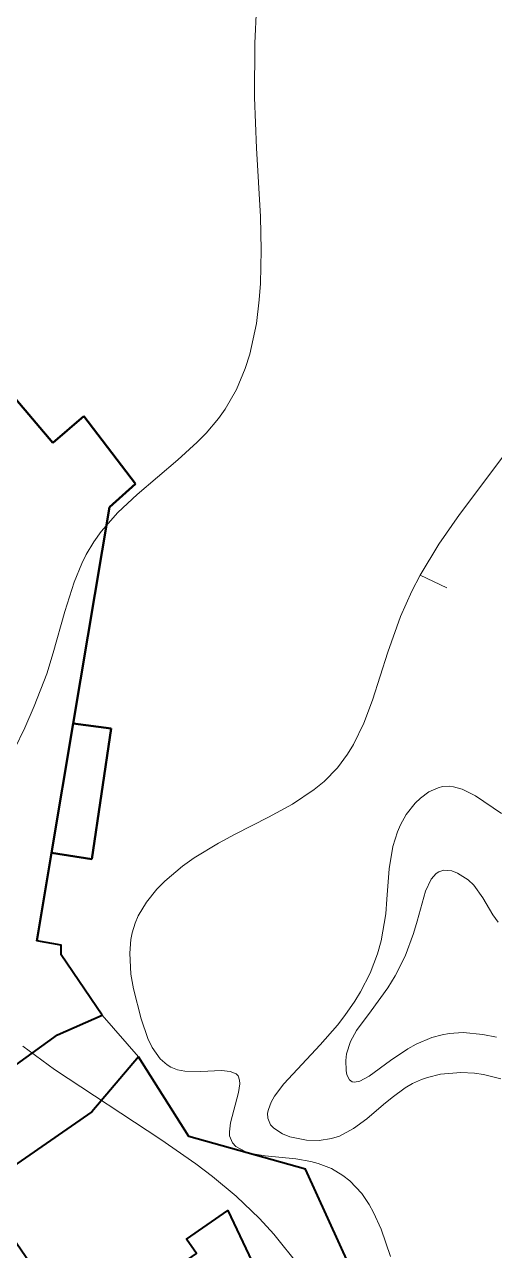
# Model space of a CAD drawing. Extents: x 1000 to 4000, y -5000 to -1000.
# Drawn here: x 1741.5 to 1773.4, y -4459.2 to -4375.9 of the extents above; entities that cross this region are included whole.
import ezdxf

# ---------------------------------------------------------------- set-up
doc = ezdxf.new("R2010")
doc.units = 0
doc.header["$MEASUREMENT"] = 0
for name, color, linetype in [('СЛОЙ_11', 7, 'CONTINUOUS'), ('СЛОЙ_50', 7, 'CONTINUOUS'), ('СЛОЙ_6', 7, 'CONTINUOUS')]:
    doc.layers.add(name, color=color, linetype=linetype)

msp = doc.modelspace()

# ---------------------------------------------------------------- linework, layer by layer
at = {"layer": 'СЛОЙ_11', "color": 253, "linetype": 'Continuous', "lineweight": 0}
msp.add_line((1746.747, -4443.184), (1749.209, -4446.015), dxfattribs=at)
at = {"layer": 'СЛОЙ_50', "color": 253, "linetype": 'Continuous', "lineweight": 0}
msp.add_line((1768.364, -4413.282), (1770.174, -4414.133), dxfattribs=at)
for points in [[(1757.242, -4374.723), (1757.123, -4377.124), (1757.095, -4380.812), (1757.243, -4384.246), (1757.497, -4388.896), (1757.551, -4391.199), (1757.499, -4393.458), (1757.42, -4394.562), (1757.221, -4396.181), (1756.774, -4398.251), (1756.461, -4399.242), (1755.866, -4400.665), (1755.102, -4402.004), (1754.651, -4402.638), (1753.818, -4403.621), (1753.206, -4404.247), (1751.887, -4405.452), (1749.119, -4407.802), (1747.815, -4409.021), (1746.662, -4410.321), (1746.165, -4411.013)], [(1773.99, -4405.239), (1771.03, -4409.164), (1769.636, -4411.18), (1768.364, -4413.282), (1767.789, -4414.377), (1767.021, -4416.088), (1766.165, -4418.512), (1765.118, -4421.777), (1764.528, -4423.333), (1763.832, -4424.783), (1763.428, -4425.457), (1762.738, -4426.388), (1761.832, -4427.307), (1761.156, -4427.857), (1759.669, -4428.843), (1758.049, -4429.735), (1755.785, -4430.89), (1754.649, -4431.497), (1752.99, -4432.501), (1752.196, -4433.062), (1750.999, -4434.071), (1750.459, -4434.622), (1749.75, -4435.502), (1749.194, -4436.443), (1748.984, -4436.935), (1748.785, -4437.592), (1748.696, -4438.042), (1748.614, -4438.968), (1748.698, -4440.411), (1748.866, -4441.404), (1749.396, -4443.445), (1749.852, -4444.77), (1750.139, -4445.382), (1750.686, -4446.17), (1751.15, -4446.575), (1751.417, -4446.733), (1751.866, -4446.905), (1752.361, -4446.996), (1753.45, -4447.018), (1754.858, -4446.962), (1755.431, -4447.01), (1755.849, -4447.175)], [(1746.165, -4411.013), (1745.649, -4411.885), (1745.349, -4412.492), (1744.834, -4413.756), (1744.2, -4415.76), (1743.416, -4418.563), (1742.966, -4419.992), (1742.119, -4422.194), (1741.473, -4423.658), (1740.08, -4426.558)], [(1773.894, -4429.483), (1772.123, -4428.278), (1771.225, -4427.835), (1770.627, -4427.668), (1770.33, -4427.635), (1769.887, -4427.657), (1769.573, -4427.73), (1768.96, -4428.009), (1768.384, -4428.432), (1768.03, -4428.774), (1767.416, -4429.552), (1767.022, -4430.247), (1766.814, -4430.727), (1766.51, -4431.716), (1766.257, -4433.249), (1766.102, -4435.306), (1766.016, -4436.309), (1765.697, -4438.146), (1765.449, -4439.029), (1764.954, -4440.325), (1764.3, -4441.605), (1763.909, -4442.245), (1763.238, -4443.214), (1762.731, -4443.868), (1761.568, -4445.208), (1759.092, -4447.864), (1758.466, -4448.702), (1758.236, -4449.101), (1758.037, -4449.605), (1757.991, -4449.844), (1757.996, -4450.184), (1758.191, -4450.646), (1758.399, -4450.87), (1758.996, -4451.252), (1759.495, -4451.452), (1760.623, -4451.694)], [(1769.154, -4444.71), (1768.084, -4445.168), (1767.528, -4445.478), (1766.348, -4446.273), (1764.893, -4447.343), (1764.247, -4447.684), (1763.887, -4447.753), (1763.735, -4447.725), (1763.548, -4447.592), (1763.384, -4447.251), (1763.322, -4446.949), (1763.3, -4446.273), (1763.357, -4445.812), (1763.617, -4444.975), (1764.022, -4444.23), (1765.03, -4442.895), (1766.167, -4441.331), (1766.667, -4440.509), (1767.335, -4439.171), (1767.908, -4437.649), (1768.16, -4436.797), (1768.727, -4434.771), (1769.111, -4433.951), (1769.442, -4433.566), (1769.637, -4433.437), (1769.972, -4433.336), (1770.507, -4433.39), (1770.888, -4433.531), (1771.619, -4433.996), (1772.001, -4434.365), (1772.617, -4435.206), (1773.304, -4436.363), (1773.668, -4436.874)], [(1773.542, -4444.684), (1772.628, -4444.496), (1771.29, -4444.378), (1770.326, -4444.436), (1769.856, -4444.518), (1769.154, -4444.71)], [(1741.34, -4445.299), (1743.488, -4446.892), (1750.717, -4451.638), (1753.101, -4453.3), (1754.24, -4454.161), (1755.851, -4455.5), (1757.434, -4457.018), (1758.403, -4458.07), (1760.161, -4460.255)], [(1755.849, -4447.175), (1755.985, -4447.317), (1756.086, -4447.614), (1756.096, -4447.861), (1756.009, -4448.447), (1755.461, -4450.505), (1755.388, -4451.129), (1755.407, -4451.403), (1755.593, -4451.875), (1755.818, -4452.118), (1756.469, -4452.465), (1756.877, -4452.584), (1757.812, -4452.745), (1759.909, -4452.963), (1760.926, -4453.133), (1761.423, -4453.265), (1762.324, -4453.62), (1763.11, -4454.089), (1763.576, -4454.459), (1764.383, -4455.321), (1764.893, -4456.061), (1765.193, -4456.594), (1765.715, -4457.737), (1766.352, -4459.598)], [(1760.623, -4451.694), (1761.486, -4451.718), (1762.339, -4451.58), (1762.865, -4451.405), (1763.835, -4450.897), (1764.73, -4450.241), (1765.872, -4449.263), (1766.447, -4448.779), (1767.349, -4448.122), (1767.828, -4447.845), (1768.441, -4447.568), (1768.867, -4447.42), (1769.751, -4447.209), (1771.125, -4447.094), (1772.049, -4447.143), (1772.658, -4447.228), (1773.84, -4447.515)]]:
    msp.add_lwpolyline(points, dxfattribs=at)
at = {"layer": 'СЛОЙ_6', "color": 253, "linetype": 'Continuous', "lineweight": 50}
for p, q in [((1735.004, -4394.423), (1743.391, -4404.293)), ((1745.503, -4402.476), (1743.391, -4404.293)), ((1745.503, -4402.476), (1749.004, -4407.062)), ((1747.226, -4408.662), (1749.004, -4407.062)), ((1747.226, -4408.662), (1744.766, -4423.374)), ((1744.766, -4423.374), (1743.297, -4432.156)), ((1747.342, -4423.702), (1744.766, -4423.374)), ((1747.342, -4423.702), (1746.047, -4432.595)), ((1743.297, -4432.156), (1742.297, -4438.136)), ((1743.297, -4432.156), (1746.047, -4432.595))]:
    msp.add_line(p, q, dxfattribs=at)
at = {"layer": 'СЛОЙ_6', "color": 253, "linetype": 'Continuous', "lineweight": 40}
for points in [[(1746.747, -4443.184), (1743.952, -4439.091), (1743.952, -4438.443), (1742.297, -4438.136)], [(1735.566, -4450.396), (1743.709, -4444.522), (1746.747, -4443.184)], [(1749.209, -4446.015), (1746.041, -4449.759), (1738.388, -4455.032), (1745.176, -4464.887), (1753.145, -4459.397), (1752.463, -4458.407), (1755.285, -4456.464), (1762.06, -4470.764), (1766.744, -4474.613), (1784.059, -4498.756), (1796.64, -4507.466)], [(1786.827, -4493.696), (1769.313, -4468.758), (1766.648, -4466.979), (1760.563, -4453.652), (1752.638, -4451.434), (1749.209, -4446.015)]]:
    msp.add_lwpolyline(points, dxfattribs=at)

doc.saveas('drawing.dxf')
